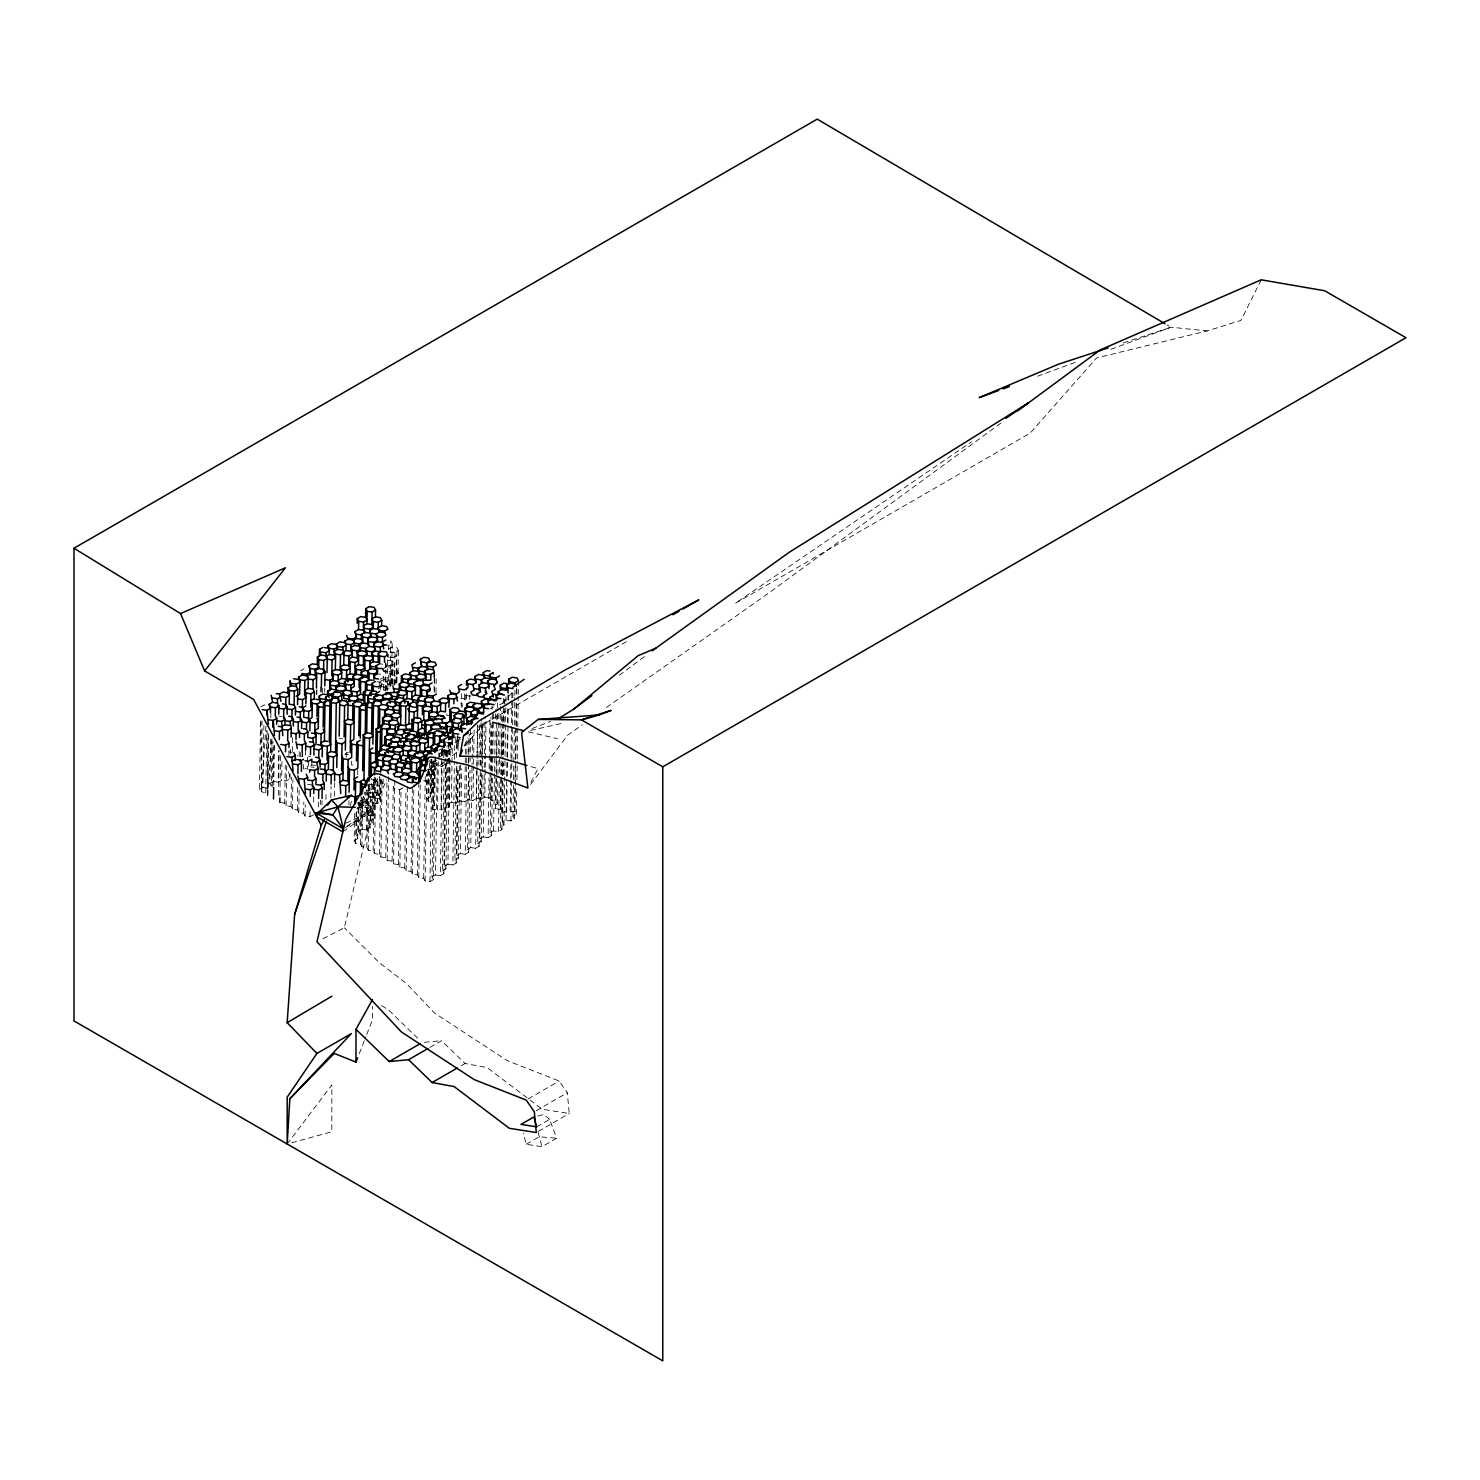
<?xml version="1.0" encoding="UTF-8"?>
<svg xmlns="http://www.w3.org/2000/svg" width="1480" height="1480" viewBox="0 0 1480 1480"><rect width="100%" height="100%" fill="white"/><g stroke="black" fill="none" stroke-linecap="round" stroke-linejoin="round"><path stroke-width="0.75" stroke-dasharray="5 3.75" d="M271.913 738.557L267.714 795.26L265.771 792.855L261.553 791.763L262.071 721.019M268.25 733.451L267.714 795.26L267.085 730.805M265.975 726.144L261.553 791.763L259.444 789.451L260.554 718.374M259.444 789.451L262.904 787.452L263.884 725.533M265.771 792.855L266.733 730.787M268.62 735.412L267.806 788.155L262.904 787.452M271.969 740.851L271.266 786.158L269.841 783.457L270.544 738.261M270.858 717.93L270.933 713.397M272.228 787.175L272.93 741.721M269.841 783.457L273.3 781.459L273.874 745.31M273.726 785.344L274.355 744.422M273.3 781.459L278.203 782.162L278.684 750.527M278.462 795.241L279.165 750.674M279.923 795.704L280.553 755.614M278.203 782.162L281.663 780.163L281.977 759.832M313.446 814.777L309.986 816.757L305.084 816.054L303.659 813.352L298.775 812.649L297.351 809.93L292.448 809.227L291.024 806.526L286.139 805.805L284.715 803.104L285.307 765.105M286.139 805.805L286.769 765.567M288.656 771.635L290.025 778.887L286.546 780.866L281.663 780.163M288.914 755.725L289.007 748.899M290.025 778.887L290.117 772.061M290.413 753.894L290.469 749.361M291.024 806.526L291.486 777.13M292.411 751.452L292.614 737.817M292.448 809.227L292.911 779.831M297.351 809.93L297.702 787.249M299.2 756.317L299.275 751.692M298.775 812.649L299.127 789.95M300.662 756.983L300.736 752.432M302.179 751.951L302.105 756.576L297.221 755.855M302.623 756.632L302.697 752.007M303.456 764.66L303.382 768.786L308.284 769.508M303.659 813.352L303.844 802.086M305.639 750.082L305.546 755.818L310.449 756.521M305.084 816.054L305.269 804.787M307.526 757.335L307.341 768.897L302.457 768.176M308.414 761.22L308.321 767.01L311.781 765.012L316.664 765.734M309.986 816.757L310.079 810.004M311.781 765.012L311.836 761.719M313.649 801.975L313.779 793.447M316.35 694.324L316.406 690.18M316.831 694.324L316.905 689.754M318.478 806.952L318.57 800.551M320.309 691.882L320.383 687.275M321.289 691.9L321.345 687.423M320.476 804.38L320.55 800.125M322.27 692.77L322.325 688.219M321.937 804.954L321.993 800.699M324.712 692.14L324.768 687.96M325.952 799.477L326.062 792.577M330.873 797.887L331.058 786.38M334.332 796.185L334.536 783.013M346.264 757.038L346.375 750.12M348.91 804.917L348.966 800.68M351.555 761.164L351.5 764.79L356.384 765.493M435.379 756.89L433.455 879.657L429.996 881.654L425.111 880.952L423.687 878.232L418.785 877.529L417.36 874.828L412.476 874.125L411.052 871.405L406.149 870.702L404.725 868.002L399.841 867.28L398.416 864.579L393.532 863.876L392.089 861.157L387.205 860.454L385.781 857.753L380.897 857.031L379.472 854.33L374.57 853.627L373.145 850.926L368.261 850.205L366.837 847.504L361.934 846.801L360.51 844.081L355.625 843.378L354.201 840.677L354.664 811.151M355.625 843.378L356.162 809.32M354.201 840.677L357.661 838.679L356.236 835.978L356.625 811.41M357.716 774.725L357.809 768.213M357.661 838.679L358.179 805.194L356.754 802.493M358.271 831.26L358.715 802.697L362.193 800.699L361.731 829.263L358.271 831.26L359.696 833.98L356.236 835.978M359.696 833.98L360.25 800.125M360.51 844.081L361.25 796.74M361.731 829.263L366.633 829.984L370.093 827.986L368.668 825.266L372.128 823.269L370.703 820.568L374.181 818.57L372.738 815.869L367.854 815.166L366.43 812.446L361.546 811.743L361.749 797.923M361.934 846.801L362.804 791.042M361.194 800.939L364.654 798.941L364.764 792.115M358.179 805.194L365.042 806.101L365.264 792.096M366.43 812.446L366.855 784.826M366.633 829.984L367.188 793.946L370.647 791.948L375.55 792.651L376.975 795.371L373.515 797.369L368.613 796.647L367.188 793.946M366.837 847.504L367.706 791.745L371.166 789.746L371.351 778.295M367.854 815.166L368.335 784.141M365.042 806.101L368.502 804.102L368.853 780.977M368.261 850.205L369.334 780.719M366.43 790.08L369.686 790.542L369.741 787.046L371.166 789.746M370.093 827.986L370.647 791.948M370.703 820.568L371.036 800.051L374.496 798.053L379.38 798.756L380.804 801.476L377.345 803.455L372.461 802.752L371.036 800.051M372.128 823.269L372.627 792.022L377.511 792.725L378.936 795.426L375.476 797.424L370.574 796.721L369.149 794.02L372.627 792.022M372.738 815.869L373.293 779.535M373.515 797.369L373.793 779.442L375.217 782.162L371.757 784.141L373.145 788.544L369.686 790.542M373.145 850.926L374.292 777M374.181 818.57L374.699 784.844L373.275 782.143L376.734 780.145L381.637 780.848L383.061 783.549L379.583 785.547L374.699 784.844M375.217 782.162L375.291 777.703M374.57 853.627L375.828 773.152M369.963 784.382L373.238 784.844L376.697 782.846L376.734 780.145M376.975 795.371L377.252 777.962M377.345 803.455L377.752 777.296M379.232 686.868L379.343 679.93M378.214 686.923L381.674 684.944L380.268 681.503L383.727 679.505L388.63 680.208L390.054 682.909L386.576 684.907L381.692 684.204L380.268 681.503M378.936 795.426L379.213 777.796M380.656 689.957L380.804 680.782M379.38 798.756L379.731 776.352M378.196 688.699L381.655 686.702L381.692 684.204M379.472 854.33L380.749 771.561M380.804 801.476L381.174 778.406M380.897 857.031L382.099 779.016M383.579 690.383L383.838 674.232M383.061 783.549L383.135 778.961M385.041 690.772L385.374 670.015M385.411 667.702L385.485 663.077M385.54 690.66L385.873 670.015M385.91 667.721L385.984 663.133M386.632 681.744L388.056 684.463L387.964 690.124L386.539 687.423L386.632 681.744L390.091 679.745L394.993 680.467L396.418 683.168M387.002 691.068L387.501 658.952M388.63 649.572L388.685 645.428L392.163 643.43L390.72 640.711L389.98 689.18M385.781 857.753L386.983 780.182M388.63 680.208L388.74 671.938L392.219 669.941L397.103 670.644L398.527 673.345L395.068 675.343L390.184 674.64L388.74 671.938M387.205 860.454L388.519 776.038M390.498 685.351L390.812 665.741L394.272 663.743L392.848 661.042L387.964 660.321L384.504 662.318M391.534 683.538L392.163 643.43M391.996 683.538L392.219 669.941L390.794 667.221L385.892 666.518L382.432 668.516M392.496 684.001L392.903 657.693L396.363 655.696L394.938 652.995L390.054 652.292M393.957 684.408L394.272 663.743M394.439 684.796L394.957 652.421L398.416 650.423L396.992 647.722L392.108 647.019L388.63 648.999M392.089 861.157L393.31 783.605M394.92 685.074L395.068 675.343M395.937 682.965L396.363 655.696M393.532 863.876L394.846 778.721M396.455 681.966L396.992 647.722M396.936 681.966L397.103 670.644M398.065 673.252L398.416 650.423M398.416 864.579L399.6 788.637M399.841 867.28L401.062 788.359M404.725 868.002L405.964 789.081M406.149 870.702L407.5 784.345M411.052 871.405L412.402 785.048M412.476 874.125L413.864 784.585M417.36 874.828L418.803 782.994M418.785 877.529L420.246 783.956M423.687 878.232L425.315 773.263M425.111 880.952L426.776 774.096M450.382 742.294L449.365 806.989L445.906 808.987L432.66 809.56L431.235 806.859L434.695 804.861L433.27 802.141L428.386 801.438L426.962 798.738L427.424 768.805M426.962 798.738L430.421 796.74L428.996 794.038L432.456 792.041L431.032 789.321L434.51 787.323L433.067 784.622L428.183 783.919L428.442 767.769M428.386 801.438L428.923 766.825M428.996 794.038L429.533 759.869M430.421 796.74L430.939 759.407M426.296 774.133L431.198 774.836L431.42 760.516M431.032 789.321L431.494 759.425M429.996 881.654L431.92 758.889M432.456 792.041L432.937 757.224M434.047 690.827L434.25 677.026M432.66 809.56L433.474 759.24M434.51 692.307L434.732 678.451M433.455 879.657L432.031 876.956L433.918 756.151M433.27 802.141L433.918 760.609M434.51 787.323L434.861 759.296M435.971 692.696L436.193 678.857M445.092 764.494L441.614 766.492L436.73 765.771L436.785 762.089M432.031 876.956L435.509 874.957L437.248 763.273M437.562 810.263L438.302 761.793M438.839 756.928L438.894 752.802M439.32 756.188L439.357 753.635L444.24 754.338L447.719 752.34L446.294 749.639L443.019 749.176M437.821 757.945L441.281 755.947L441.392 748.936L437.932 750.934M441.022 808.265L441.91 748.529L443.334 751.248L439.856 753.227L441.281 755.947M435.509 874.957L440.393 875.66L442.224 758.315M442.261 756.002L442.335 751.396L445.795 749.417L445.684 756.317M443.334 751.248L441.91 747.511M443.723 757.649L443.852 749.361M440.393 875.66L443.852 873.663L442.428 870.962L444.185 758.926M444.24 754.338L444.37 746.697M445.221 756.058L445.314 749.731M443.852 873.663L445.647 758.611M442.428 870.962L445.887 868.963L444.463 866.263L446.146 759.018M446.183 756.724L446.294 749.639M446.886 713.86L446.868 715.265L451.77 715.969M445.906 808.987L446.701 758.445M446.738 756.151L446.868 746.956M445.887 868.963L447.608 759.203M447.644 756.928L447.719 752.34M443.334 750.212L448.237 750.934L448.385 741.647M449.365 806.989L447.94 804.269L448.903 742.701M444.463 866.263L447.94 864.265L449.828 742.405L454.73 743.108L458.19 741.11L456.765 738.409M448.237 750.934L451.696 748.936L451.825 740.703M447.94 804.269L451.418 802.271L452.362 738.095M447.94 864.265L452.825 864.968L454.434 761.515M454.471 759.203L454.73 743.108M455.822 736.799L455.729 742.054L452.269 744.052L447.386 743.349M452.825 864.968L456.284 862.97L454.86 860.269L456.321 766.548M456.469 757.409L456.71 741.406L460.188 739.408L458.763 736.707L458.578 748.14M451.418 802.271L456.303 802.993L456.95 761.941M457.154 748.251L457.339 736.855M457.801 735.394L457.671 743.663L456.247 740.962L459.725 738.095M456.284 862.97L457.801 766.418M458.042 750.323L458.19 741.11M454.86 860.269L458.338 858.271L456.894 855.57L458.3 766.418M458.338 858.271L459.818 762.274M456.303 802.993L459.762 800.995L460.373 762.145M461.224 707.311L461.446 693.602M462.204 707.107L462.26 703.629L457.357 702.908M456.894 855.57L460.373 853.572L461.686 768.823M464.295 698.912L464.387 692.788L465.812 695.489L465.719 701.631L464.295 698.912L461.039 698.449M459.762 800.995L464.664 801.698L465.553 744.57M466.256 698.875L466.44 687.442M460.373 853.572L465.257 854.274L467.07 738.132M465.257 854.274L468.716 852.277L467.292 849.576L468.624 764.735M468.661 762.441L469.086 734.931L472.546 732.933L472.046 765.03M464.664 801.698L468.124 799.7L468.661 765.586M468.697 763.31L468.827 754.208M468.864 751.933L469.123 736.004M469.678 699.615L469.752 695.063M468.716 852.277L469.993 770.285M470.141 761.183L470.252 754.356M470.289 752.081L470.677 727.013M467.292 849.576L470.769 847.577L472.009 767.325M468.124 799.7L473.008 800.421L473.545 766.288M473.582 764.013L473.73 754.911M473.766 752.635L474.118 729.899M470.769 847.577L475.654 848.28L476.912 767.454M476.949 765.141L477.596 723.572M473.008 800.421L476.486 798.423L477.152 754.818M477.189 752.506L477.633 724.978M475.654 848.28L479.113 846.283L477.688 843.582L478.78 774.262M478.91 765.012L479.557 723.424M479.113 846.283L480.334 767.769M480.371 765.456L480.519 756.225M480.556 753.912L481.055 721.574M477.688 843.582L481.148 841.584L479.724 838.883L480.741 774.17M480.889 764.938L481.611 718.707M476.486 798.423L481.37 799.126L481.832 769.285M481.87 766.991L482.554 723.387M481.148 841.584L482.499 756.077M482.517 753.764L483.035 721.426M479.724 838.883L483.202 836.885L484.238 769.859M484.274 767.565L484.46 756.002M484.497 753.69L485.07 716.709M481.37 799.126L484.829 797.128L485.274 769.526M485.292 767.232L486.013 721.223M483.202 836.885L488.085 837.588L489.01 777.87M489.159 768.675L489.954 718.133M488.085 837.588L491.545 835.59L490.121 832.889L493.599 830.891L498.483 831.594L501.942 829.596L500.518 826.895L503.977 824.897L502.553 822.196L506.03 820.198L510.915 820.901L514.374 818.903L512.949 816.202L516.428 814.204L514.985 811.502L501.738 812.076L500.314 809.375L495.43 808.654L494.005 805.952L497.465 803.955L496.041 801.254L491.157 800.551L489.732 797.831L490.121 772.542M490.158 770.229L490.38 756.428M490.398 754.134L490.971 717.338M490.121 832.889L491.046 773.43M491.082 771.135L491.804 725.385M492.045 709.383L492.1 705.96M491.157 800.551L491.582 772.949M491.619 770.636L491.841 756.835M491.86 754.541L492.544 710.844M491.545 835.59L492.526 773.577M492.562 771.265L493.488 711.547M493.599 830.891L494.487 773.707M494.542 771.505L495.227 727.883M495.338 718.818L495.486 709.679M495.43 808.654L495.966 774.577M496.004 772.301L496.244 756.391M496.281 754.115L496.78 722.296M496.818 720.02L496.984 708.643M496.041 801.254L497.188 728.123M497.317 718.966L497.465 709.827M497.502 707.551L497.576 702.982M497.465 803.955L497.891 776.538M497.928 774.244L498.224 755.966M498.26 753.672L498.964 707.958M498.483 831.594L499.26 781.644M499.408 772.56L499.648 756.65M499.685 754.393L500.425 706.7M500.314 809.375L501.554 729.825M501.702 720.723L501.849 711.64M500.518 826.895L501.295 776.926M501.332 774.669L501.516 763.31M501.646 754.226L502.109 724.701M502.146 722.425L502.293 713.341M501.738 812.076L502.275 777.981M502.312 775.705L502.59 757.52M502.627 755.244L503.126 723.424M503.163 721.167L503.404 705.239M503.441 702.982L503.515 698.43M501.942 829.596L502.756 777.37M502.793 775.095L503.071 756.928M503.108 754.652L503.496 729.677M503.644 720.594L503.792 711.51M502.553 822.196L503.163 783.586M503.311 774.502L503.477 763.144M503.626 754.06L504.088 724.534M504.125 722.277L504.365 706.367M504.402 704.11L504.513 697.284M503.977 824.897L504.736 776.871M504.773 774.577L505.013 758.574M505.05 756.298L505.882 703.685M505.901 701.409L505.975 696.821M506.03 820.198L506.974 758.889M507.011 756.613L507.399 731.62M507.548 722.536L507.751 708.92M507.899 699.837L508.01 693.029M506.641 812.779L507.066 785.177M507.215 775.964L507.455 759.851M507.492 757.557L507.991 725.348M508.029 723.035L508.251 709.235M508.399 700.022L508.473 695.434M510.101 810.781L510.563 780.866M510.6 778.554L510.896 760.147M510.933 757.834L511.821 700.28M511.858 697.968L511.969 691.068M510.915 820.901L512.802 700.022M512.838 697.746L512.968 688.607M512.949 816.202L513.486 781.995M513.523 779.701L514.337 727.254M514.374 724.96L514.799 697.598M514.837 695.323L514.985 686.184M514.374 818.903L514.948 782.421M514.985 780.127L515.262 761.885M515.299 759.61L515.798 727.679M515.836 725.385L516.187 702.593M516.335 693.454L516.446 686.609M514.985 811.502L515.78 760.85M515.817 758.537L516.279 728.623M516.317 726.31L516.687 703.296M516.816 694.083L516.927 687.183M516.428 814.204L516.816 788.877M516.964 779.664L517.241 761.257M517.279 758.944L517.741 729.011M517.778 726.717L518.24 696.784M518.278 694.49L518.5 680.671M322.844 938.783L344.341 927.793L372.886 807.784L362.138 801.587L362.212 804.954L358.197 807.266M350.353 805.601L351.445 801.235M359.289 1053.612L365.911 1036.629M366.726 1034.502L372.516 1019.628L372.479 1006.289M464.184 746.031L467.588 737.947M342.824 831.816L372.461 810.874L386.687 779.923M1261.182 279.812L1240.888 320.439L1207.199 330.91L1096.588 357.938L1030.21 433.104L735.245 603.396L971.528 441.817M530.913 782.254L537.962 768.657L529.137 766.104M530.617 784.456L567.34 735.486L582.324 724.738M287.175 1144.003L331.835 1084.933L331.835 1131.737L291.43 1142.838M464.628 745.661L487.512 720.149M502.774 703.13L513.449 691.234M425.722 776.408L443.519 762.588M445.295 761.201L457.764 751.507M619.269 675.305L646.649 654.974M1000.869 423.114L768.934 592.907L604.821 708.606M347.115 826.21L372.886 807.784L357.587 807.377M345.358 827.635L372.461 810.874L358.808 802.993M300.532 670.829L303.992 668.831M260.739 706.904L264.199 704.905L269.082 705.609M382.432 669.163L385.892 667.166L384.467 664.465L379.565 663.762M380.305 679.265L383.764 677.285L382.339 674.566L377.456 673.863M384.541 690.143L388 688.145L392.885 688.848M344.84 754.338L348.3 752.34M490.084 708.957L493.562 706.959M503.921 702.427L500.462 704.424L495.578 703.721M374.236 781.422L377.696 779.423L376.272 776.723M478.132 727.291L629.389 639.952M436.822 760.258L433.344 762.255L428.46 761.553M425.352 770.988L428.812 768.99M429.311 769.212L432.771 767.213L431.346 764.513M403.115 787.785L399.656 789.784L394.753 789.062L393.329 786.361M431.198 774.836L434.658 772.838L433.233 770.137L428.331 769.434M429.903 1047.414L441.521 1040.699L465.072 1063.51L487.105 1067.561L542.272 1109.26L569.264 1113.496L567.303 1092.777L559.181 1081.048L507.159 1060.586L434.38 1012.931L406.778 983.83L378.806 962.222L344.341 927.793M461.205 1065.748L465.072 1063.51M528.157 1098.956L559.181 1081.048M536.278 1110.685L567.303 1092.777M536.685 1126.854L549.672 1119.361L556.61 1138.268L541.976 1146.723L526.27 1144.262L523.328 1133.217M538.239 1131.405L569.264 1113.496M526.27 1144.262L539.275 1136.751L556.61 1138.268M346.006 823.084L372.461 810.874M531.968 728.548L550.671 721.463M1037.647 376.179L1078.587 361.157M1110.851 349.317L1171.05 327.228L1207.199 330.91M1123.302 342.916L1171.05 327.228L1167.072 324.934M537.869 1115.976L543.715 1114.588L549.672 1119.361M530.432 730.473L561.438 723.461M424.335 1042.309L441.521 1040.699M390.054 651.718L394.957 652.421M389.647 657.231L392.903 657.693M385.929 665.038L390.812 665.741M376.993 681.762L380.249 682.225M465.812 695.489L470.714 696.192M388.056 684.463L392.94 685.166M381.655 686.702L386.539 687.423M457.45 737.04L460.706 737.502M278.721 716.024L281.996 716.487M445.443 742.091L450.327 742.793M447.016 745.754L450.272 746.235L451.696 748.936M441.355 751.452L446.257 752.173L449.717 750.175L448.292 747.456M339.161 738.354L342.435 738.816M435.305 763.255L430.403 762.552L428.978 759.851M345.284 754.134L348.559 754.615M288.952 751.933L292.207 752.395M423.502 780.737L426.758 781.218L428.183 783.919M310.8 766.899L314.075 767.362M372.017 779.664L375.272 780.145L376.697 782.846M484.829 797.128L489.732 797.831M307.544 784.326L312.447 785.029M360.214 800.495L367.077 801.402L368.502 804.102M356.846 808.561L360.121 809.042L361.546 811.743M279.831 802.401L284.715 803.104M528.286 731.86L557.331 738.649M381.618 1005.567L388.944 1010.322L419.025 1039.46M435.305 763.07L436.73 765.771M429.44 760.572L430.865 763.273M364.654 798.941L363.229 796.24L363.081 805.897L366.541 803.899L365.116 801.198M358.715 802.697L360.139 805.398M538.091 1132.348L541.976 1146.723M260.868 720.668L261.553 791.763"/><path stroke-width="1.5" d="M268.324 724.293L267.048 710.308L270.507 708.328L269.101 704.351L272.579 702.352L277.463 703.055L278.887 705.775L278.758 714.1M270.452 712.768L270.526 707.052L269.101 704.351M272.579 702.352L271.21 695.323M273.504 798.978L273.689 787.619M274.503 735.338L273.264 720.409L276.723 718.41L275.298 715.71L275.428 707.773L278.887 705.775M276.631 724.293L276.723 718.41M277.463 703.055L277.537 698.745L280.996 696.747L285.881 697.45L289.358 695.452L287.934 692.751L288.008 687.774L291.468 685.777L296.351 686.498L297.776 689.199L297.536 704.702M279.332 739.704L279.461 731.49L282.921 729.492L287.823 730.213L291.282 728.216L289.914 721.445L293.373 719.447L291.949 716.745L288.693 716.265M280.923 701.317L279.572 694.046L276.316 693.565M279.831 802.401L279.887 797.942M283.624 716.727L285.048 719.428L281.589 721.426L282.828 735.653M283.605 718.041L283.735 709.031L287.213 707.033L285.788 704.313L282.514 703.851M278.24 726.31L281.496 726.791L284.956 724.793L285.048 719.428M285.751 706.219L285.881 697.45M285.511 751.748L285.621 745.18L289.081 743.182L287.657 740.481L287.823 730.213M287.101 714.266L287.213 707.033M288.008 687.774L289.433 690.476L289.211 704.221L294.113 704.924L295.538 707.644L295.408 715.007M289.007 747.548L289.081 743.182M290.006 685.259L290.08 680.707L291.468 685.777M291.135 737.059L291.282 728.216M291.93 718.836L292.06 709.623L295.538 707.644M293.058 770.784L291.8 757.335L295.26 755.337L293.836 752.635M293.281 726.033L293.373 719.447M294.113 704.924L294.317 691.197L297.776 689.199M295.186 760.554L295.26 755.337M296.351 686.498L296.389 684.13L299.867 682.132L298.479 677.137L301.939 675.139L306.822 675.842L308.247 678.562L308.099 688.385L304.639 690.383L306.064 693.084L305.897 703.907M296 739.612L296.093 733.692L299.552 731.693L298.127 728.993L298.239 722.259L301.698 720.26L300.274 717.56L297.018 717.079M297.332 748.529L295.982 741.591M297.906 773.67L298.054 764.716L301.513 762.718L300.089 759.999L295.204 759.296L291.726 761.293M298.479 677.137L299.904 679.838L299.663 694.231L296.204 696.229M299.478 737.466L299.552 731.693M299.238 783.142L297.868 775.89M303.825 710.03L300.366 712.028L300.255 719.317L301.68 722.018L306.564 722.721L310.042 720.723L308.599 718.022L303.714 717.319L303.825 710.03L302.401 707.329L299.145 706.848M300.089 759.999L300.07 761.275L303.529 759.277M301.939 675.139L301.957 673.529L306.86 674.232L310.319 672.235L308.95 665.852L312.41 663.854L317.293 664.557L318.736 667.258L315.259 669.256L310.375 668.553L308.95 665.852M301.568 728.493L301.698 720.26M301.384 771.339L301.513 762.718M315.259 669.256L315.166 675.047L316.591 677.748L313.131 679.745L312.983 689.088L314.407 691.789L310.948 693.787L310.745 706.7L312.169 709.401L308.71 711.399L303.825 710.696L302.401 707.976L302.531 699.652L305.99 697.654L304.565 694.952L304.788 680.56L308.247 678.562M302.179 751.951L302.29 745.014L305.75 743.015L304.325 740.315L304.436 733.913L307.896 731.916L306.471 729.215L306.564 722.721M306.231 774.207L307.655 777.315L304.196 779.312L305.435 793.539M305.639 750.082L305.75 743.015M313.131 679.745L308.247 679.043L306.86 674.232M307.896 731.916L307.803 737.54L312.687 738.243L316.165 736.245L314.74 733.543L314.907 723.054L318.367 721.056L316.942 718.337M307.655 777.315L307.618 780.015L312.502 780.719L315.98 778.721L314.537 776.02L314.63 770.433L318.089 768.435L316.72 762.422L320.18 760.424L318.755 757.723L318.885 749.842L322.344 747.844L320.92 745.125L321.105 733.821L324.564 731.823L323.139 729.122M314.907 723.054L310.005 722.332L308.58 719.632L308.71 711.399M306.822 676.341L310.282 674.344L310.375 668.553M309.875 730.732L310.042 720.723M309.709 772.209L309.746 769.711L314.63 770.433M310.467 754.615L310.596 746.956L314.056 744.958L312.687 738.243M310.3 796.499L310.393 789.746L313.871 787.749L312.447 785.029M314.315 698.615L310.837 700.614L312.262 703.333L312.039 717.634L308.58 719.632M312.41 786.49L312.502 780.719M314.296 699.023L314.407 691.789M313.908 755.041L314.056 744.958M313.779 793.447L313.871 787.749M316.443 688.107L316.664 673.252L315.24 670.551L318.7 668.553L323.602 669.256L325.026 671.957L324.805 685.851M312.262 703.333L317.164 704.036L318.589 706.737L318.256 728.401L314.778 730.399L316.202 733.118L316.036 744.422L312.576 746.42M317.293 664.557L317.423 657.028L320.882 655.029L325.785 655.732L327.21 658.434L326.988 672.623M315.98 778.721L315.887 784.493L320.772 785.196L324.231 783.198L322.807 780.496L322.899 774.355L326.377 772.357L324.953 769.655L320.05 768.952M316.961 716.302L317.164 704.036L320.624 702.038L325.507 702.741L325.6 697.191L329.06 695.193L332.334 695.655M318.7 668.553L318.848 659.729L317.423 657.028M319.403 656.158L319.514 649.332L322.973 647.334M318.089 768.435L318.015 773.652L322.899 774.355M354.423 642.672L350.964 644.67L350.853 651.293L352.277 654.012L348.818 656.01L348.67 665.574L350.094 668.294L346.616 670.292L346.486 679.209L347.911 681.91L346.542 675.75L350.002 673.752L350.187 661.801L348.762 659.1L352.221 657.101L352.332 650.164L350.908 647.463L354.368 645.465L354.423 642.672L352.999 639.971L348.096 639.249L344.637 641.247L346.043 645.262L342.583 647.26L343.952 652.81L340.493 654.808L340.252 670.292L341.677 672.993L338.217 674.991L338.125 681.318L339.549 684.019L336.071 686.017L336.016 689.884L331.132 689.18L327.654 691.179L327.598 694.768L322.714 694.046L319.255 696.044L319.199 699.744L315.925 699.263M318.607 798.423L318.736 789.895L322.196 787.897L320.772 785.196M320.882 655.029L319.514 649.332M319.255 696.044L320.624 702.038L319.199 699.337M320.087 767.213L320.18 760.424M321.345 687.423L321.567 673.955L325.026 671.957M322.214 756.779L322.381 745.661L320.957 742.942L324.416 740.943L327.69 741.424M323.546 673.067L323.732 660.432L327.21 658.434M322.029 798.553L322.196 787.897M323.177 726.957L323.546 702.686L327.025 700.688L330.281 701.15M324.416 740.943L324.971 705.387L323.546 702.686M334.221 649.091L334.129 655.215L335.553 657.934L332.075 659.913L327.191 659.211L325.822 652.754L329.282 650.756L327.894 645.687L331.372 643.689L336.256 644.392L337.68 647.093L334.221 649.091L329.318 648.388L327.894 645.687M324.139 789.599L324.231 783.198M339.197 736.134L339.753 701.354L338.328 698.653L333.425 697.949L329.966 699.948L329.318 741.665L330.743 744.366L327.284 746.364L327.062 759.74L328.486 762.441L325.026 764.438L324.916 771.469L328.375 769.471L328.597 756.28L327.154 753.579L330.632 751.581L335.516 752.284L336.94 755.004L333.481 757.002L328.597 756.28M327.025 700.688L325.6 697.191M326.229 781.07L326.377 772.357M325.767 656.51L329.226 654.512L329.318 648.388M329.041 697.469L327.654 691.179M329.633 690.809L329.8 680.282L333.259 678.284L331.835 675.583L332.075 659.913M331.132 689.18L329.762 682.595L333.222 680.596L338.125 681.318M330.632 751.581L331.391 702.649L329.966 699.948M334.018 692.399L337.477 690.402L342.361 691.105L343.786 693.805L338.346 697.228L338.254 702.371L341.732 700.373L341.806 695.23L340.382 692.529L335.498 691.808L332.019 693.805L331.927 700.595L327.025 699.892M331.095 784.086L331.243 774.891L334.702 772.893L333.278 770.173L330.022 769.711M333.222 680.596L333.333 674.288L331.89 671.587L335.368 669.589L340.252 670.292M333.425 697.949L332.019 693.805M333.259 771.505L333.481 757.002M335.368 669.589L335.608 654.086L334.184 651.385L337.644 649.387L342.528 650.109M336.256 644.392L339.734 641.857L344.618 642.561M334.572 780.811L334.702 772.893M335.516 752.284L336.275 703.351L339.753 701.354M337.644 649.387L336.256 643.837M337.44 692.603L336.053 687.682L339.512 685.684L344.414 686.405L345.839 689.107L342.361 691.105L343.786 694.916L348.67 695.619L352.129 693.62L350.704 690.92L350.797 685.111L354.257 683.113L352.906 676.341L356.365 674.344L361.25 675.065L362.674 677.766L359.214 679.764L354.331 679.061L352.906 676.341M336.756 767.436L337.125 743.053L335.701 740.351M339.512 685.684L338.125 680.504L341.603 678.506L346.486 679.209M340.752 793.502L339.568 774.928L343.027 772.93L341.603 770.211L342.028 743.755L345.488 741.776M341.603 678.506L341.732 669.571L340.308 666.87L343.767 664.871L348.67 665.574M343.767 664.871L343.952 652.81M343.786 693.805L343.73 698.394L348.614 699.096L350.039 701.816M339.457 782.346L342.916 780.349L343.249 758.833L341.825 756.132M344.414 686.405L344.489 681.688L347.948 679.69L352.832 680.412M344.1 736.855L344.581 705.775L348.041 703.777L346.616 701.076L341.732 700.373M348.818 656.01L343.915 655.288L342.49 652.587L345.969 650.59L346.061 643.966L344.637 641.247M342.343 692.196L345.821 690.198L345.913 684.389L344.489 681.688M345.358 750.009L345.765 724.072L344.341 721.352L347.8 719.354L352.684 720.076L354.108 722.777L350.649 724.774L345.765 724.072M346.616 701.076L346.598 702.427L350.057 700.429L354.96 701.132L358.419 699.134L363.303 699.744M345.599 796.332L345.765 785.751L349.243 783.752L347.818 781.052L348.151 759.555L351.611 757.557L351.815 744.218L350.39 741.499L353.85 739.501L354.368 706.274L352.943 703.574L356.421 701.576L361.305 702.279L362.73 704.998L365.986 705.461M348.096 639.249L346.69 635.586M347.8 719.354L348.041 703.777M348.614 699.096L348.67 695.619M349.095 792.226L349.465 769.489L348.041 766.788M350.224 752.617L350.649 724.774M350.057 700.429L348.632 697.709L352.092 695.73L350.742 688.533L354.201 686.535L354.331 679.061M361.416 634.365L362.841 637.066L367.725 637.769L371.203 635.79L369.778 633.07L364.875 632.367L361.416 634.365L361.342 639.193L362.767 641.895L359.307 643.893L354.404 643.19L353.017 639.009L356.476 637.01L355.089 631.553L358.549 629.555L363.451 630.258L364.875 632.977L363.525 625.744L366.985 623.746L371.868 624.468L373.293 627.168L369.834 629.166L364.95 628.445M352.684 720.076L352.943 703.574M359.307 643.893L360.695 648.888L357.235 650.885L357.124 657.805L358.549 660.524L355.089 662.522L354.904 674.455L350.002 673.752M354.96 701.132L358.401 699.707L363.303 700.41L364.728 703.13L367.983 703.592M354.035 790.043L354.349 770.192L357.809 768.213L358.179 745.088L356.754 742.368L360.214 740.37M352.98 640.489L356.458 638.49L355.089 631.553M356.365 674.344L356.44 669.46L355.015 666.759L358.475 664.76L363.377 665.463L364.802 668.165L361.324 670.163L356.44 669.46M357.18 623.173L357.254 618.621L360.732 616.624L365.615 617.327L367.04 620.046L363.581 622.044L358.678 621.323L357.254 618.621M354.756 804.343L354.867 797.535L358.327 795.537M355.367 799.422L355.644 781.607L354.22 778.905L357.679 776.908M359.233 678.784L360.657 681.485L365.542 682.206L369.019 680.208L367.595 677.489L362.693 676.785L359.233 678.784L359.104 687.238L360.528 689.957L357.069 691.956L356.995 696.433L352.092 695.73M356.458 760.923L356.754 742.368M358.549 629.555L358.678 621.323M358.475 664.76L358.623 655.455L357.198 652.754L360.657 650.756L365.56 651.477L366.985 654.179L363.507 656.177L358.623 655.455M358.401 699.707L356.995 696.322L360.454 694.324L369.741 695.508L369.778 693.047L373.256 691.049L376.512 691.53M358.808 735.782L359.27 706.996L362.73 704.998M360.657 650.756L359.289 645.002L362.748 643.005L367.632 643.707L369.075 646.409L373.959 647.13L375.384 649.831L371.924 651.829L367.022 651.126L365.597 648.407L360.713 647.704M360.454 694.324L360.657 681.485M360.25 738.187L360.695 709.697L359.27 706.996L354.368 706.274M361.25 675.065L361.324 670.163M360.325 795.685L360.546 781.403L364.006 779.405M362.748 643.005L362.841 637.066M362.674 677.766L361.305 672.438L364.764 670.44L368.021 670.903M363.451 630.258L363.581 622.044M361.286 794.63L361.379 788.322L366.837 785.14M363.377 665.463L363.507 656.177M361.823 793.317L361.971 784.104L360.546 781.403M363.303 700.41L363.433 692.104L366.892 690.106L371.776 690.809L371.906 683.52L375.365 681.522M362.674 770.803L363.229 734.838L366.707 732.841L371.591 733.543L373.016 736.263L369.556 738.261L364.654 737.54L363.229 734.838M364.764 670.44L364.913 660.265L363.488 657.564L366.966 655.566L371.85 656.269L373.275 658.97L369.815 660.968L364.913 660.265M365.615 617.327L365.745 608.65L369.204 606.652L374.107 607.355L375.532 610.074L375.421 616.901L371.961 618.899L373.386 621.6L373.275 628.574L369.815 630.573L371.184 636.937L367.725 638.935L369.075 646.409L365.597 648.407L365.56 651.477M363.988 780.33L364.654 737.54M365.375 692.899L365.56 681.78L369.019 679.783L372.276 680.245M365.209 734.505L365.671 704.499L369.131 702.501L374.033 703.204L374.125 696.803L377.604 694.805L382.488 695.526L385.947 693.528L390.85 694.231L392.274 696.932L388.796 698.93L383.912 698.227L380.453 700.225L375.55 699.522L374.125 696.803M366.985 623.746L367.17 611.351L365.745 608.65M366.966 655.566L367.022 651.126M365.32 787.563L365.43 780.737L368.89 778.739M366.892 690.106L366.985 684.482L365.56 681.78M367.632 643.707L367.725 637.769M366.707 732.841L367.096 707.199L365.671 704.499M367.595 677.489L367.688 670.607L371.166 668.609L376.05 669.33L377.474 672.031L374.014 674.029L369.112 673.308L367.688 670.607M367.614 705.701L367.78 695.915L371.24 693.917L376.124 694.638M369.019 680.208L369.112 673.308M369.778 633.07L369.834 629.166M369.131 702.501L367.78 695.915M369.686 669.274L369.815 660.968M368.964 775.816L369.556 738.261M371.166 668.609L369.76 663.669L373.238 661.671L378.121 662.374L378.269 653.327L381.729 651.33L386.613 652.033L388.019 656.99M371.868 624.468L372.072 612.073L375.532 610.074M369.889 777.962L370.093 764.327L373.552 762.33L376.827 762.811M371.203 695.748L371.24 693.917M371.85 656.269L371.924 651.829M370.407 777.222L370.796 752.765L369.371 750.046L372.831 748.048M371.591 733.543L372.072 702.815L375.532 700.817L380.434 701.52L381.84 704.499L386.743 705.22L388.167 707.94L384.707 709.938L379.805 709.216L378.381 706.515L381.84 704.499M370.093 764.327L371.517 767.047L371.369 776.02L367.91 778.018L369.334 780.719M373.238 661.671L373.33 655.732L371.906 653.032L375.365 651.034L380.249 651.737L380.323 647.186L383.782 645.188L382.358 642.468L382.45 637.399L385.91 635.401L384.504 631.127L387.982 629.13L386.539 626.429L381.655 625.726L378.196 627.724L379.601 631.979L376.124 633.976L371.24 633.274M373.256 691.049L373.33 686.221L371.906 683.52M373.959 647.13L374.033 642.357L377.493 640.359L376.124 633.976L377.548 636.696L377.474 641.765L374.014 643.763L375.365 651.034M372.886 744.126L373.496 705.516L372.072 702.815M373.904 680.486L374.014 674.029M374.329 774.78L374.44 768.139L377.9 766.14L382.784 766.862L382.932 758.186L386.391 756.188L391.275 756.909L392.718 759.61L391.293 756.132L386.41 755.41L384.985 752.71L388.445 750.712L393.329 751.433L394.753 754.134L399.656 754.837L401.08 757.538L400.988 762.977M375.532 700.817L375.55 699.522M376.05 669.33L376.105 665.76L379.565 663.762L379.694 656.029L378.269 653.327M376.105 696.47L376.142 693.417L379.62 691.419M375.55 762.366L376.068 729.011L379.528 727.013L379.805 709.216M376.105 665.76L377.529 668.461L377.456 673.863L373.978 675.861L375.402 678.562L378.677 679.043M384.486 632.7L379.601 631.979L378.159 629.278L378.269 622.322L381.748 620.324L380.323 617.604L375.421 616.901M384.985 752.71L384.93 756.04L380.027 755.337L376.568 757.335L376.401 767.75L371.517 767.047M377.604 694.805L377.567 696.118L376.142 693.417M377.067 759.388L377.493 731.712L376.068 729.011M378.029 728.752L378.381 706.238L373.496 705.516M377.9 766.14L377.992 760.035L376.568 757.335M378.547 756.132L378.621 751.526L382.099 749.528L386.983 750.249L388.407 752.95L388.445 750.712M380.453 700.225L380.416 701.798L383.894 699.799L397.139 699.207L397.25 692.178L400.71 690.18L405.594 690.901L407.019 693.602L403.559 695.6L398.675 694.897L397.25 692.178M381.655 625.726L381.748 620.324M380.027 755.337L378.621 751.526M380.12 751.063L380.526 725.755L383.986 723.757L388.87 724.479L390.295 727.18L386.835 729.178L381.951 728.475L380.526 725.755M380.601 751.155L380.675 746.808L384.134 744.81L389.018 745.513L390.443 748.232L389.055 743.866L392.514 741.869L405.761 741.295L405.835 736.171L409.312 734.173L414.197 734.894L415.621 737.595L412.161 739.593L407.259 738.89L405.835 736.171M380.822 767.14L382.247 769.841L387.131 770.543L390.609 768.546L389.185 765.845L384.282 765.141L380.822 767.14L380.749 771.561L375.865 770.858L374.44 768.139M381.674 746.438L381.951 728.475M382.469 696.821L382.488 695.526L383.894 699.799M382.488 726.199L382.617 717.874L386.077 715.876L390.961 716.579L392.385 719.298L388.925 721.297L384.042 720.575L382.617 717.874M383.727 648.869L382.377 642.005L385.836 640.008M384.504 662.318L384.578 656.75L388.056 654.752M383.986 723.757L384.042 720.575M384.578 717.467L384.707 709.938M384.282 765.141L382.932 758.186M384.615 745.513L384.763 736.726L388.223 734.727L393.107 735.449L394.531 738.15L394.55 736.929L399.452 737.632L400.839 742.461M385.929 694.823L385.966 692.844L399.212 692.27L399.341 684.112L402.8 682.114L407.685 682.835L409.109 685.536L405.65 687.534L400.766 686.831L399.341 684.112M386.077 715.876L384.671 711.325L388.149 709.327L393.032 710.03L394.457 712.731L399.341 713.452L400.784 716.154L397.306 718.152L392.422 717.43L390.998 714.729L386.095 714.026M384.763 736.726L386.188 739.427L386.077 746.031L389.332 746.512M386.743 705.202L386.761 703.426L390.239 701.446L395.123 702.149L396.548 704.85L393.088 706.848L388.186 706.145L386.761 703.426M386.743 735.301L386.835 729.178M386.983 750.231L390.461 746.975L395.364 747.696L398.823 745.291L403.726 745.994M388.555 773.763L387.131 770.543M388.149 709.327L388.186 706.145M388.223 734.727L386.817 730.676L390.276 728.678L395.179 729.399L396.603 732.101L396.566 734.339L393.088 736.337L393.125 734.099L396.603 732.101M388.796 698.93L390.202 703.204M388.87 724.479L388.925 721.297M389.018 745.513L389.055 743.866M389.185 765.845L389.259 760.868L392.718 758.87M390.276 728.678L388.907 721.981L392.385 719.983L397.269 720.705L398.694 723.405L398.601 729.64L395.142 731.638L395.234 725.404L398.694 723.405M390.85 694.231L392.237 698.505M390.961 716.579L390.998 714.729L394.457 712.731L393.07 707.274L396.548 705.276L399.804 705.757M387.131 771.062L390.591 769.063L390.683 763.569L389.259 760.868M390.998 744.551L391.09 738.927L394.55 736.929M391.275 756.909L394.753 754.134L393.365 748.899L396.844 746.901L403.689 747.863L403.763 742.923L407.24 740.925L412.125 741.628L412.161 739.02L415.621 737.022L420.524 737.743L420.542 735.949L424.02 733.951L428.904 734.654L428.96 731.25L432.419 729.252L445.665 728.678L447.089 731.379L443.63 733.377M392.385 719.983L392.422 717.43M392.514 741.869L391.09 738.927M393.032 710.03L393.088 706.848M393.365 748.899L393.329 752.395L390.054 751.914M394.309 691.567L392.94 685.999M393.44 774.466L396.918 771.709L401.82 772.43L403.245 775.132L399.785 777.13L394.882 776.427L393.458 773.707M395.086 703.925L395.16 699.596L398.62 697.598L403.522 698.32L404.91 703.259M390.683 763.569L395.567 764.291L396.992 766.991L396.918 772.468L395.493 769.766L395.567 764.291L399.045 762.293L403.929 762.995L405.317 768.101L401.857 770.1L403.245 775.132M396.548 705.276L395.16 699.596M397.269 720.705L397.306 718.152M400.877 740.333L397.399 742.331L398.805 747.16M397.546 763.18L397.621 759.536L401.08 757.538M398.62 697.598L398.675 694.897M399.341 713.452L399.507 702.945L402.986 700.947L407.87 701.668L409.294 704.369L408.998 723.646L405.539 725.644L400.636 724.941L397.177 726.939L398.601 729.64L411.847 729.067M399.452 737.632L399.415 739.76L402.875 737.762L406.131 738.224M410.145 742.831L411.57 745.532L416.454 746.253L419.913 744.255L418.489 741.535L413.605 740.832L410.145 742.831L411.514 749.028L408.055 751.026L403.152 750.305L399.693 752.303L399.618 757.279L403.078 755.281L407.962 755.984L409.387 758.704M400.71 690.18L400.766 686.831M399.785 777.13L403.245 774.632L408.147 775.354L409.572 778.055L406.094 780.053L401.21 779.35L399.785 776.63M400.636 724.941L400.932 705.646L399.507 702.945M401.321 682.521L401.432 675.971L404.891 673.974L409.775 674.677L411.2 677.396L407.74 679.394L402.856 678.673L401.432 675.971M402.8 682.114L402.856 678.673M401.82 772.43L401.894 767.695L405.354 765.697M403.559 695.6L403.485 700.558L406.945 698.56L411.847 699.263L413.272 701.964L418.156 702.686L418.23 697.968L421.689 695.97L426.592 696.692L426.684 690.66L430.144 688.663L428.738 684.833L432.197 682.835M403.078 755.281L403.152 750.305L401.728 747.604L405.187 745.606L410.089 746.327M403.929 762.995L403.892 765.401L407.351 763.403L410.608 763.865M405.594 690.901L405.65 687.534M409.294 704.369L405.835 706.367L405.539 725.644L406.926 729.788L403.467 731.786L403.485 730.343L404.91 733.044L409.812 733.765M420.135 760.979L416.675 762.977L416.528 772.227L417.952 774.928L416.565 770.062L420.024 768.065L420.135 760.979L418.711 758.278L409.424 756.817L405.964 758.815L405.89 763.699L402.615 763.218M406.945 698.56L407.074 690.975L405.631 688.274L409.109 686.276L413.993 686.979L415.418 689.68L411.958 691.678L407.074 690.975M406.094 780.053L409.572 777.37L414.474 778.073L414.493 776.926L409.59 776.223L408.166 773.522L403.282 772.801M407.685 682.835L407.74 679.394M407.24 740.925L407.259 738.89M407.814 705.165L407.87 701.668M407.351 763.403L405.964 758.815M407.796 736.633L407.851 732.989L411.311 730.99L416.213 731.693L417.582 738.058M407.962 755.984L408.055 751.026M409.109 686.276L407.721 680.948L411.181 678.95L416.084 679.672L416.139 676.082L419.599 674.085L424.483 674.788L425.907 677.507L422.447 679.505L417.564 678.784L416.139 676.082L411.236 675.38L409.812 672.66L413.272 670.662L418.174 671.384L419.599 674.085L418.211 668.461L421.671 666.462L426.573 667.184L427.998 669.885L426.629 663.595L430.088 661.597L434.99 662.3L436.415 665.001L432.937 666.999L428.053 666.296M408.147 775.354L408.166 773.522L411.625 771.524L416.528 772.227M409.775 674.677L409.812 672.66M409.757 706.7L409.793 703.962L413.272 701.964L411.865 697.08L415.344 695.082L420.228 695.804L420.375 686.128L423.835 684.13L428.738 684.833M409.424 756.817L408.018 752.432L411.496 750.434L416.38 751.137L417.804 753.838L417.822 752.284L422.725 753.005L426.185 750.601L431.087 751.304M409.572 778.055L409.59 776.223M411.181 678.95L411.236 675.38M410.349 759.555L411.773 762.274L411.625 771.524L410.2 768.805L410.349 759.555L413.808 757.557M411.847 699.263L411.958 691.678M411.496 750.434L411.57 745.532M421.782 721.038L418.304 723.035L418.137 733.913L419.562 736.633L418.193 730.306L421.671 728.308L421.782 721.038L420.357 718.337L415.454 717.634L411.995 719.632L411.829 730.51L406.926 729.788M413.272 670.662L411.903 664.798L415.362 662.799M419.21 778.055L415.936 777.574L412.476 779.572L412.421 782.772L407.536 782.069L406.112 779.368M413.29 731.028L413.42 722.332L411.995 719.632M413.993 686.979L414.067 682.706L417.526 680.707L430.773 680.134L430.865 674.418L434.325 672.42L432.937 666.999M416.842 742.202L413.605 740.832M413.938 720.464L414.086 712.084L417.545 710.086L416.195 702.667L419.654 700.669L424.538 701.39L425.963 704.091L422.503 706.09L417.619 705.387L416.195 702.667M414.197 734.894L414.178 736.393L417.638 734.395M414.308 757.538L414.363 754.282L417.822 752.284M415.344 695.082L415.492 685.425L414.067 682.706M415.936 777.574L415.917 779.646L414.493 776.926M416.454 746.253L416.361 752.802L419.821 750.804L424.704 751.526L424.834 743.367L428.293 741.369L426.869 738.668L421.985 737.947L418.526 739.945L418.489 742.442M417.526 680.707L417.564 678.784M417.416 718.466L417.619 705.387M418.174 671.384L418.211 668.22L421.689 666.222L420.32 659.322L423.779 657.324L428.682 658.027L430.088 661.597M425.759 766.048L422.503 765.567L419.043 767.565L418.803 782.994L413.901 782.273L412.476 779.572M419.821 750.804L419.95 742.664L418.526 739.945M421.671 666.462L420.32 659.322M420.283 781.68L420.468 770.266L419.043 767.565M421.689 695.97L421.782 689.939L420.357 687.238L423.817 685.24L428.719 685.943M420.986 768.028L421.097 761.867L424.557 759.869M422.447 679.505L423.817 685.24M435.286 733.433L430.403 732.711L426.943 734.709L426.869 739.352L421.985 737.947M422.374 714.711L422.503 706.09M422.059 763.828L420.69 757.705L415.788 757.002L412.328 759M422.503 765.567L421.097 761.867M420.283 722.092L423.761 720.094L423.891 710.863L422.466 708.143L425.944 706.145L430.828 706.866L432.253 709.568L428.793 711.566L423.891 710.863M424.483 674.788L424.538 670.995L428.016 668.997L432.9 669.719M424.538 701.39L424.575 699.189L428.053 697.191L432.937 697.894L434.361 700.614L430.884 703.055L432.308 705.757L432.216 711.732L428.756 713.73L430.144 718.633L426.684 720.63M420.635 761.127L424.094 759.129L424.15 755.299L427.406 755.78M424.483 735.893L424.704 721.889L428.164 719.89L433.048 720.612L436.526 718.614L441.41 719.317L442.835 722.591L446.091 723.054M425.889 679.431L425.963 673.715L424.538 670.995M425.944 706.145L424.575 699.189M426.573 667.184L426.647 662.726L430.107 660.746M432.327 753.949L429.052 753.468L425.593 755.466L425.352 770.988L420.468 770.266M422.54 734.413L426 732.415L426.129 724.59L424.704 721.889M426.906 764.994L427.017 758.167L425.593 755.466M428.053 697.191L426.647 692.677L430.107 690.679L430.144 688.663M426.185 751.637L424.742 748.936L428.22 746.938L428.368 737.429L426.943 734.709M428.793 711.566L428.645 720.797L423.761 720.094M430.403 732.711L430.384 733.951L428.96 731.25M430.828 706.866L430.902 702.593L434.361 700.614M430.921 730.935L431.013 725.311L434.473 723.313L447.719 722.74M439.523 744.976L434.621 744.274L431.161 746.272L431.069 752.34L427.812 751.877M432.937 697.894L432.956 696.081L436.434 694.083M433.141 745.735L433.344 732.804L436.804 730.805L441.688 731.527L443.112 735.227L439.634 737.225L441.04 741.887L437.562 743.885L437.507 747.752M434.25 677.026L434.325 672.42M432.419 729.252L430.995 726.551L434.454 724.553L433.048 720.612M434.621 744.274L434.769 735.523L433.344 732.804M444.37 746.697L439.486 745.994L436.008 747.992L435.953 751.452L431.069 750.749L427.609 752.746M436.526 718.614L436.507 719.854L435.065 717.134L430.18 716.431M432.216 711.732L437.118 712.435L438.524 715.839L437.1 713.138L437.211 706.46L440.67 704.462L439.264 700.003L442.742 698.005L447.626 698.726L449.05 701.428L445.591 703.426L440.689 702.723L439.264 700.003M439.357 725.255L439.375 724.016L440.781 727.957L439.357 725.255L434.454 724.553M439.542 743.053L439.653 736.226L443.112 734.228M437.1 713.138L440.559 711.14L440.689 702.723M441.41 719.317L444.87 717.893M443.408 717.264L443.427 715.857L438.543 715.136L435.065 717.134L435.046 719.336L430.144 718.633M438.764 731.435L443.649 732.138L443.611 734.302L447.071 732.304L450.346 732.766M443.889 747.289L444 739.39L447.478 737.391L452.362 738.095L452.473 730.769L455.951 728.771L460.835 729.474L462.26 732.174L460.891 725.607L464.368 723.609L469.253 724.312M445.055 736.078L443.649 732.138M445.591 703.426L445.462 711.843L440.559 711.14M445.388 745.513L444 739.39M445.665 728.678L445.739 723.627L449.217 721.63L454.101 722.332M447.071 732.304L447.164 726.329L445.739 723.627M447.626 698.726L447.682 695.785L451.141 693.787L456.025 694.49L457.394 701.002M459.836 730.695L458.411 727.975L453.528 727.272L450.068 729.27L451.493 731.971L448.033 733.969L447.996 735.93L443.112 735.227M448.958 707.218L449.106 698.486L447.682 695.785M448.033 733.969L449.421 738.631L452.677 739.112M449.717 720.668L449.901 709.568L453.361 707.57L458.245 708.273L459.67 710.992L464.572 711.695L465.996 714.396L462.537 716.394L462.574 714.119L457.671 713.397L454.212 715.395L454.138 720.02M450.013 733.026L450.068 729.27M451.141 693.787L449.717 690.254M451.178 721.297L451.326 712.269L449.901 709.568M452.011 731.009L452.177 720.113L455.637 718.115L460.521 718.818L463.999 716.82L462.574 714.119M453.528 727.272L452.177 720.113M453.916 703.796L453.99 699.207L457.45 697.21M452.473 730.769L453.861 736.004L450.401 737.984M456.025 694.49L459.503 691.66L458.115 686.461L461.594 684.463M458.411 727.975L458.486 723.516L461.945 721.519L460.521 718.818M460.835 729.474L460.891 725.607M461.889 725.255L461.945 721.519M463.999 716.82L463.869 724.275L460.41 726.273M464.572 711.695L464.628 708.495L468.087 706.496L472.971 707.199L474.396 709.919L479.298 710.622M465.941 718.429L466.052 711.196L464.628 708.495M466.478 685.166L466.533 681.133L470.011 679.135L474.895 679.838L476.32 682.539L472.86 684.537L467.957 683.834L466.533 681.133M466.589 708.384L466.644 704.24L470.122 702.241L475.006 702.945M466.792 725.145L466.903 718.318L470.363 716.32L475.598 717.153M467.957 683.834L467.902 687.867L464.443 689.865L459.54 689.162M473.008 705.257L474.433 707.958L479.316 708.791L482.795 706.663L481.37 703.962L476.468 703.259L473.008 705.257L472.971 707.662L468.087 706.496M466.903 718.318L468.291 723.147L471.565 723.609M470.862 716.227L470.936 711.917L474.396 709.919L474.433 707.958M471.214 724.368L471.288 720.168L474.747 718.17L478.003 718.633M472.324 716.672L470.936 711.917L466.052 711.196M472.86 684.537L474.229 690.124L470.769 692.122L472.194 694.823L477.096 695.545L477.115 693.843L480.575 691.845L479.224 684.722L482.684 682.724L487.586 683.427L489.01 686.147L485.533 688.126L480.649 687.423M474.895 679.838L474.951 676.471L478.41 674.473L483.294 675.195L484.719 677.896L489.621 678.599L489.677 674.547L493.154 672.549L493.118 674.029M475.265 717.023L475.284 715.303L478.743 713.305L483.646 714.008M476.32 682.539L474.951 676.471M484.071 707.736L480.815 707.255L477.355 709.253L477.245 715.321L472.361 714.618M478.743 713.305L477.355 709.253M479.132 690.827L479.224 684.722M481.222 683.038L481.259 679.894L484.719 677.896L483.349 672.605L486.809 670.625L490.065 671.087M481.37 703.962L481.407 701.187L484.866 699.189L489.751 699.91L489.806 697.265L493.266 695.267M482.684 682.724L481.259 679.894L476.375 679.191M482.776 706.793L481.407 701.187M483.294 675.195L483.349 672.605M485.496 690.66L486.92 693.547L483.46 695.545L483.424 697.265L478.54 696.543L477.115 693.843M494.098 704.684L487.235 703.537L483.775 705.535L483.664 712.676L478.78 711.954M484.866 699.189L483.46 695.545M485.477 692.566L485.533 688.126M487.586 683.427L487.623 680.948L491.082 678.95L495.966 679.653L497.391 682.373L493.913 685.647L495.319 689.403L491.86 691.401L493.247 696.969M488.974 688.663L489.048 683.649L487.623 680.948M491.082 678.95L489.677 674.547M504.551 695.027L499.666 693.417L496.207 695.415L496.115 700.688L491.23 699.263L496.133 699.966M493.913 685.647L497.391 682.373M495.966 679.653L496.004 677.97L499.463 675.971M496.207 695.415L497.613 699.004L494.154 701.002M516.446 686.609L515.021 683.908L510.119 683.205L506.66 685.203L506.585 690.309L501.683 689.606L498.224 691.604L498.168 694.823L493.284 694.12M502.904 694.786L499.666 693.417M500.221 689.051L500.296 685.203L503.755 683.205L507.011 683.686M501.683 689.606L500.296 685.203M508.01 693.029L508.084 687.904L506.66 685.203M508.639 683.927L508.713 679.246L512.191 677.248L517.075 677.97L518.5 680.671L515.04 682.668L510.138 681.966L508.713 679.246M510.119 683.205L510.138 681.966M515.021 683.908L515.04 682.668M289.839 1098.734L287.175 1144.003L287.175 1097.198L316.905 1053.427L351.315 1033.651L289.839 1098.734L334.258 1053.409L355.977 1062.104L357.642 1057.849M266.752 714.84L267.048 710.308L262.163 709.605M316.905 1053.427L287.175 1022.661L294.65 914.326L321.271 825.285L324.305 819.421M272.764 727.216L273.264 720.409L268.38 719.706M526.917 765.456L498.205 757.168L459.929 756.132L463.555 735.69L479.113 720.852L564.898 670.07L698.875 599.826L683.002 609.002M294.65 914.326L326.507 821.104M459.929 756.132L462.482 750.082M327.579 805.231L331.539 799.922L337.921 806.859L343.434 828.837L342.824 831.816L316.664 816.72L318.959 812.113L331.539 799.922L351.389 795.371L356.754 798.479M355.977 1062.104L355.977 1029.359L372.461 999.629M321.271 825.285L253.617 699.393L204.629 670.94L285.4 567.784L180.56 613.571L74 548.248L817.219 119.14L1165.093 323.787M558.977 718.337L573.63 709.198L638.065 655.714L655.788 648.185L789.21 552.299L1028.711 402.726L1100.232 349.928L1261.182 279.812L1324.674 290.746L1406 337.718L662.781 766.807L581.437 719.854L538.073 719.428L521.571 732.471L527.898 788.082L467.403 764.975L431.18 756.909L428.7 757.409C423.817 768.731 423.336 782.883 409.923 788.433L380.526 774.373L374.644 773.337L370.13 776.575L345.765 819.273L316.979 941.779L401.413 1031.948L474.21 1079.605L526.232 1100.084L534.336 1111.795L536.297 1132.533L509.305 1128.296L454.138 1086.579L432.123 1082.546L408.572 1059.717L389.221 1061.548L355.977 1029.359M573.63 709.198L591.889 695.637M652.125 650.904L655.788 648.185M1017.574 410.885L1028.711 402.726L1005.827 418.378M512.876 687.257L524.142 679.32M287.175 1022.661L331.909 996.188M279.572 694.046L283.032 692.048L287.934 692.751M302.401 707.976L305.861 705.979M361.268 705.127L364.728 703.13L364.857 694.805L363.433 692.104M396.566 734.339L401.45 735.042L404.91 733.044M459.67 710.992L456.21 712.99L451.326 712.269M416.121 737.17L419.58 735.172L422.855 735.653M372.072 763.292L375.532 761.312M491.23 699.263L487.771 701.261L489.196 703.962M473.249 720.002L476.708 718.004L475.284 715.303M448.403 739.704L451.881 737.706M437.007 747.826L433.548 749.824L434.972 752.524M420.69 757.705L424.15 755.707L422.725 752.599M463.555 735.69L468.494 732.841M673.067 614.737L679.024 611.296M389.221 1061.548L420.246 1043.64M408.572 1059.717L427.961 1048.524M432.123 1082.546L457.32 1067.986M347.171 797.239L351.389 795.371L337.921 806.859L332.871 814.907L315.943 812.964L316.664 816.72M599.104 714.97L611.074 710.4L581.437 719.854L599.104 714.97L538.073 719.428M998.686 390.48L979.205 397.621L1058.2 364.321L1108.113 347.911M1003.014 388.889L1009.508 386.502M318.959 812.113L315.943 812.964L343.434 828.837L332.871 814.907L318.959 812.113L337.921 806.859L355.404 807.322M367.17 611.351L372.072 612.073M373.386 621.6L378.269 622.322M373.275 628.574L378.159 629.278M379.62 630.424L384.504 631.127M377.548 636.696L382.45 637.399M356.514 634.254L361.416 634.976M371.184 636.937L376.068 637.658M356.458 638.49L361.342 639.193M377.474 641.765L382.358 642.468M348.115 638.305L353.017 639.009M369.149 641.654L374.033 642.357M383.801 644.707L387.057 645.188M375.439 646.464L380.323 647.186M346.061 643.966L350.964 644.67M354.368 645.465L359.27 646.187M337.68 646.557L342.583 647.26M352.332 650.164L357.235 650.885M324.601 647.574L327.857 648.055M345.969 650.59L350.853 651.293M379.694 656.029L384.578 656.75M421.745 662.023L426.647 662.726M373.33 655.732L378.214 656.454M484.774 675.324L489.658 676.027M320.938 652.051L325.822 652.754M335.608 654.086L340.493 654.808M352.221 657.101L357.124 657.805M491.101 677.266L496.004 677.97M329.226 654.512L334.129 655.215M413.327 667.517L418.211 668.22M419.636 671.162L424.538 671.883M350.187 661.801L355.089 662.522M425.963 673.715L430.865 674.418M371.203 666.37L376.087 667.073M489.048 683.649L493.932 684.352M318.848 659.729L323.732 660.432M377.529 668.461L382.432 668.516L383.857 671.217L387.113 671.698M508.084 687.904L512.968 688.607M501.72 687.923L506.604 688.626M341.732 669.571L346.616 670.292M474.266 688.626L479.15 689.329M362.73 675.139L367.614 675.842M409.146 683.668L414.03 684.37M415.492 685.425L420.375 686.128M333.333 674.288L338.217 674.991M497.632 698.116L500.888 698.597M316.664 673.252L321.567 673.955M451.16 692.955L456.043 693.658M347.966 678.451L352.851 679.154M484.885 698.264L489.769 698.967M421.782 689.939L426.684 690.66M310.282 674.344L315.166 675.047M366.985 684.482L371.868 685.185M394.365 688.699L399.249 689.421M373.33 686.221L378.214 686.923M324.916 679.561L329.8 680.282M428.072 695.378L432.956 696.081M449.106 698.486L453.99 699.207M339.549 683.205L344.452 683.908M482.832 703.888L487.716 704.61M345.913 684.389L350.797 685.111M293.539 678.728L298.442 679.431M299.904 679.838L304.788 680.56M331.187 685.314L336.071 686.017M434.361 701.058L439.246 701.76M488.455 708.716L485.2 708.236L483.775 705.535M392.274 696.266L397.177 696.969M413.29 699.781L418.193 700.502M345.821 690.198L350.704 690.92M352.166 691.234L357.069 691.956M426 701.89L430.902 702.593M291.505 683.427L296.389 684.13M432.308 705.757L437.211 706.46M308.099 688.385L312.983 689.088M396.585 702.297L401.487 703.019M369.204 698.634L374.089 699.337M329.096 693.88L333.981 694.601M416.121 707.385L411.218 706.682L409.793 703.962M400.932 705.646L405.835 706.367M333.444 696.507L338.346 697.228M289.433 690.476L294.317 691.197M306.064 693.084L310.948 693.787M414.086 712.084L409.183 711.38L407.759 708.68M320.679 698.764L325.563 699.466M440.152 716.08L443.427 716.542M394.494 709.975L399.397 710.696M468.328 721.019L471.584 721.5M367.096 707.199L371.998 707.903M331.391 702.649L336.275 703.351M348.022 705.127L352.906 705.831M297.628 698.93L302.531 699.652M339.697 705.072L344.581 705.775M453.602 722.813L458.486 723.516M360.695 709.697L365.579 710.4M324.971 705.387L329.874 706.09M272.635 698.024L277.537 698.745M318.589 706.737L323.473 707.459M462.315 728.308L465.589 728.789M447.164 726.329L452.066 727.032M413.42 722.332L418.304 723.035M426.129 724.59L431.013 725.311M440.8 726.717L445.684 727.438M421.726 724.793L424.982 725.255M408.998 723.646L412.254 724.127M287.175 708.92L292.06 709.623M421.671 728.308L424.927 728.789M453.898 733.47L458.8 734.173M270.526 707.052L275.428 707.773M283.735 709.031L278.851 708.31L277.426 705.609M390.35 724.701L395.234 725.404M295.482 711.325L300.366 712.028M426 732.415L429.256 732.896M449.457 736.688L454.342 737.391M419.617 733.026L424.519 733.729M434.769 735.523L439.653 736.226M428.368 737.429L433.252 738.132M441.059 739.926L444.333 740.407M377.493 731.712L380.749 732.193M388.241 733.396L393.125 734.099M441.04 741.887L444.296 742.35M293.354 721.555L298.239 722.259M285.029 720.741L289.914 721.445M276.686 720.723L281.589 721.426M419.95 742.664L424.834 743.367M284.956 724.793L289.858 725.496M386.188 739.427L391.072 740.148M303.215 728.734L306.471 729.215M392.514 741.628L397.399 742.331M428.22 746.938L431.476 747.4M437.47 749.694L432.586 748.973L431.161 746.272M316.202 733.118L321.105 733.821M311.466 733.062L314.74 733.543M304.436 733.913L299.534 733.192L298.109 730.491M390.48 746.568L395.364 747.289M291.209 732.97L296.093 733.692M274.577 730.787L279.461 731.49M351.815 744.218L356.717 744.921M358.179 745.088L363.062 745.791M337.125 743.053L342.028 743.755M394.809 751.6L399.693 752.303M409.442 755.133L414.345 755.836M309.375 741.795L312.632 742.257M424.094 759.129L427.35 759.61M317.664 744.662L320.92 745.125M322.381 745.661L327.284 746.364M370.796 752.765L375.68 753.468M380.046 754.245L384.948 754.948M297.406 744.311L302.29 745.014M305.713 746.253L310.596 746.956M392.718 758.833L397.621 759.591L399.045 762.293M401.043 759.98L405.927 760.702M407.389 761.515L410.644 761.996M411.773 762.274L416.675 762.977M422.522 764.568L425.778 765.03M280.719 744.477L285.621 745.18M314 749.12L318.885 749.842M377.992 760.035L382.894 760.757M384.356 760.905L389.24 761.608M343.249 758.833L348.151 759.555M396.992 766.991L401.894 767.695M405.317 768.101L410.2 768.805M315.499 757.242L318.755 757.723M390.591 769.063L395.493 769.766M286.898 756.632L291.8 757.335M305.139 760.757L308.414 761.22L311.873 759.221L311.836 761.719L316.72 762.422M325.026 764.438L320.143 763.736L318.718 761.016M349.465 769.489L354.349 770.192M293.17 763.995L298.054 764.716M334.684 774.207L339.568 774.928M326.34 774.17L331.243 774.891M355.644 781.607L360.528 782.31M342.916 780.349L347.818 781.052M361.971 784.104L366.855 784.826M299.312 778.61L304.196 779.312M340.881 785.048L345.765 785.751M313.853 789.192L318.736 789.895M305.509 789.025L310.393 789.746M536.685 1126.854L520.979 1124.393L533.966 1116.901L536.315 1125.725M523.809 730.824L492.544 722.203M498.224 691.604L499.648 694.305M489.806 697.265L491.23 699.985M466.644 704.24L468.069 706.941M471.288 720.168L472.712 722.869M454.212 715.395L455.637 718.115M443.427 715.857L444.851 718.559M418.23 697.968L419.654 700.669M437.562 743.885L438.986 746.586M436.008 747.992L437.433 750.693M420.542 735.949L421.967 738.649M412.161 739.02L413.586 741.721M407.851 732.989L409.276 735.69M414.363 754.282L415.788 757.002M401.45 735.042L402.875 737.762M403.763 742.923L405.187 745.624M387.002 748.973L388.426 751.692M380.675 746.808L382.099 749.509M365.43 780.737L366.855 783.438M361.379 788.322L362.804 791.042M354.867 797.535L356.292 800.236M180.56 613.571L204.629 670.94M662.781 766.807L662.781 1360.86L74 1020.923L74 548.248"/></g></svg>
